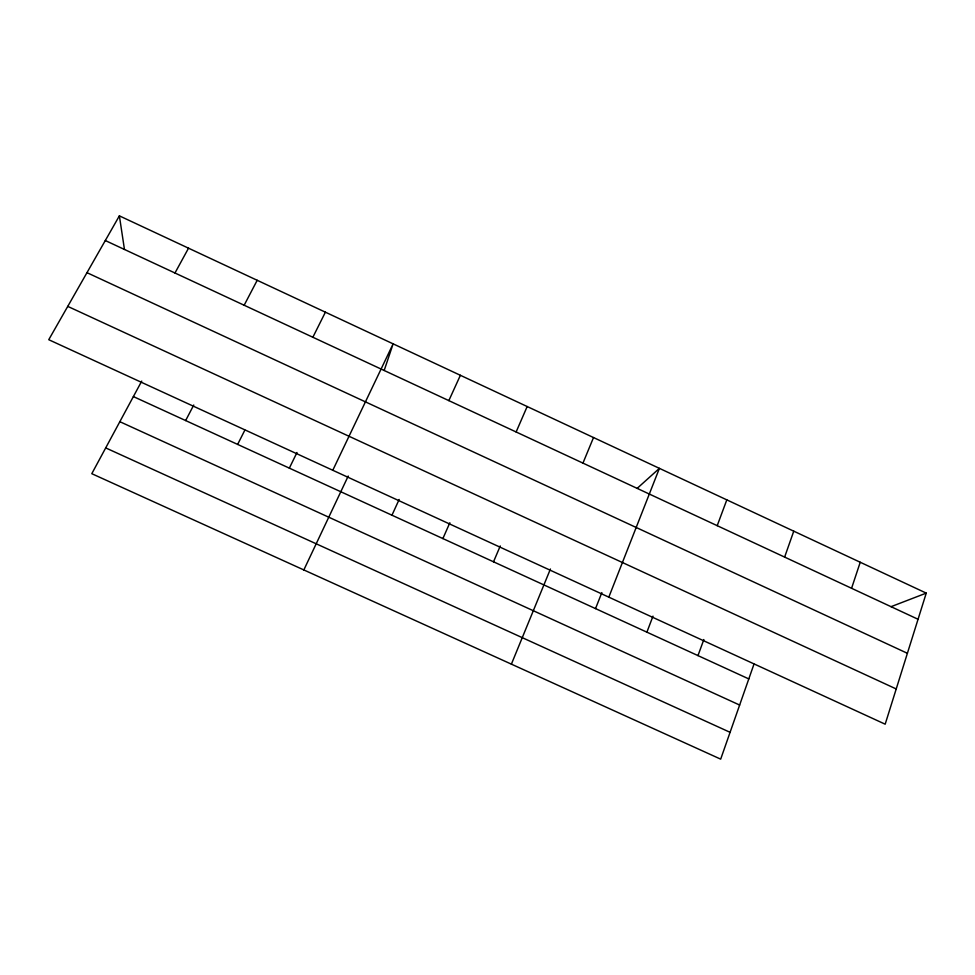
<?xml version="1.0" encoding="UTF-8"?>
<svg xmlns="http://www.w3.org/2000/svg" width="975" height="975" viewBox="0 0 975 975"><rect width="100%" height="100%" fill="white"/><g stroke="black" fill="none" stroke-linecap="round" stroke-linejoin="round"><path stroke-width="1.46" d="M926.25 593.117L885.178 724.193L48.75 339.702L119.377 215.853L926.25 593.117L891.065 606.669M851.577 588.291L860.23 562.258M384.187 370.463L393.12 343.846L332.792 470.267M753.98 664.133L720.683 759.147L91.796 473.692L141.728 381.103M784.631 557.091L793.76 531.168M697.978 655.602L703.852 639.527M717.21 525.671L726.814 499.87M646.9 632.166L652.982 616.151M608.814 597.151L659.405 468.353L637.175 488.365M595.53 608.607L601.843 592.629M511.388 664.158L550.436 568.998M582.952 463.113L593.519 437.543M493.521 561.807L500.273 545.939M516.128 431.974L527.17 406.526M442.882 538.578L449.853 522.758M448.841 400.615L460.383 375.29M391.962 515.214L399.165 499.456M303.834 569.948L348.221 476.032M289.343 468.134L296.997 452.485M312.865 337.253L325.394 312.183M237.632 444.417L244.859 430.121M185.64 420.566L193.757 405.027M244.164 305.236L257.205 280.288M174.976 273L188.528 248.186M119.84 421.688L739.647 705.047M105.702 447.903L730.08 732.322M133.38 396.581L748.8 678.917M67.75 306.382L896.22 688.959M86.97 272.671L907.396 653.299M105.3 240.533L918.06 619.271M119.377 215.853L124.459 249.442"/></g></svg>
